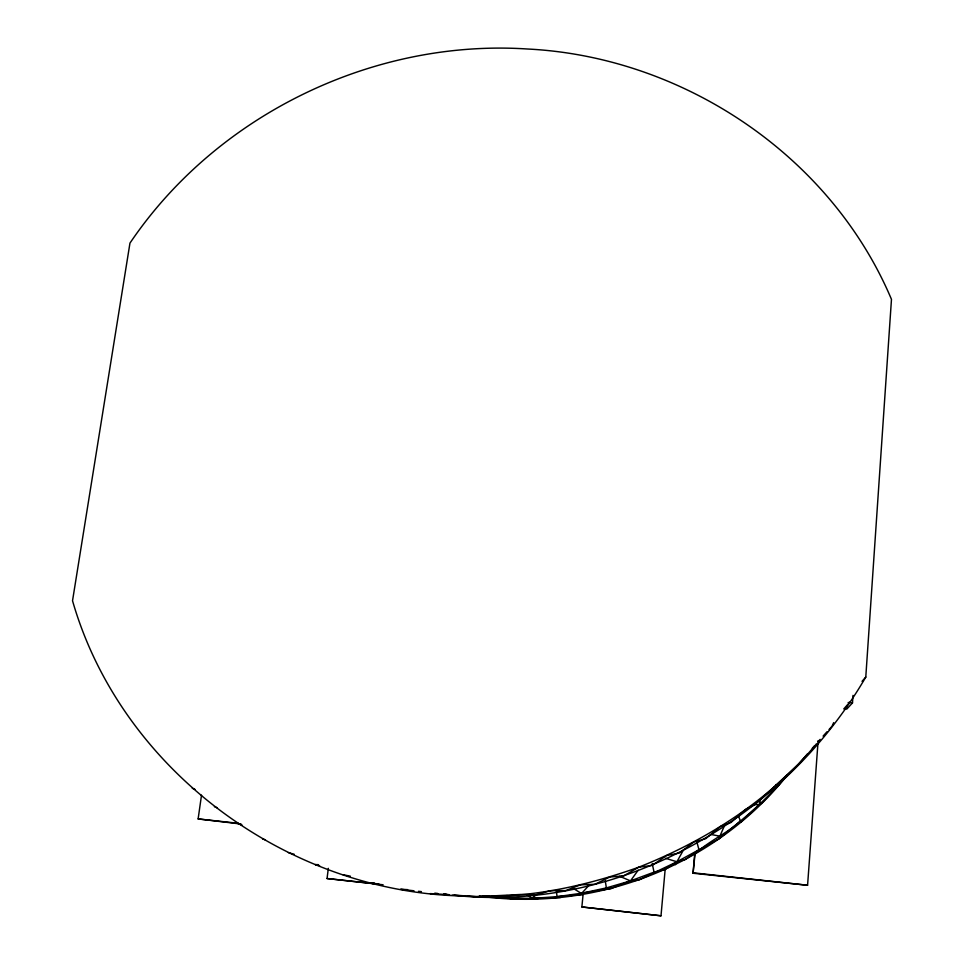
<?xml version="1.0" encoding="UTF-8"?>
<svg xmlns="http://www.w3.org/2000/svg" width="964" height="964" viewBox="0 0 964 964"><rect width="100%" height="100%" fill="white"/><g stroke="black" fill="none" stroke-linecap="round" stroke-linejoin="round"><path stroke-width="1.45" d="M865.78 677.077L891.471 299.358C830.643 155.373 682.753 56.743 527.525 49.007C373.152 38.813 216.635 114.812 129.959 243.109L72.529 600.765C120.958 769.356 286.115 890.989 460.19 895.93C623.877 910.691 784.298 817.291 865.78 677.077L862.033 681.343M849.778 702.178L843.801 708.914L846.802 709.07L852.489 702.913L853.007 695.393M694.755 853.453L693.056 873.239L807.579 885.253L818.123 740.677M693.056 873.239L695.008 854.128C708.275 841.15 726.434 833.944 740.195 821.244C757.126 807.169 773.297 792.095 787.323 775.092C715.541 865.311 596.114 911.679 482.229 896.424L479.337 896.002M572.953 888.23L583.087 894.484L581.87 906.967L661.003 915.8L665.256 868.335M383.118 884.783L327.049 878.529L328.338 868.335M241.096 824.039L198.126 818.93L201.512 795.167M760.729 799.108L759.114 804.892L740.858 821.991L738.4 815.93M661.003 915.8L581.87 906.967M503.316 896.05L507.064 898.303L532.032 898.388L556.999 896.677L581.822 893.182L606.356 887.904L630.48 880.891L638.517 880.204L676.921 861.768L718.638 839.017L723.976 826.823M833.667 722.651L832.028 726.229L829.052 729.519M675.258 864.732L683.295 850.272M638.168 870.203L630.48 880.891L611.104 888.555L581.822 893.182L588.727 885.615M816.544 743.726C770.067 800.108 706.19 840.536 638.614 867.239C579.111 888.531 515.33 901.099 452.08 895.074M784.949 776.972L776.779 787.251L761.512 803.181L759.114 804.892L754.667 804.494M807.422 753.92L798.674 764.018L754.993 804.591L745.305 809.555L730.989 822.509L720.192 826.606L705.72 838.68L693.96 841.958L679.331 853.019L666.714 855.526L651.965 865.455L638.614 867.239L623.78 875.89L609.802 877.023L594.933 884.289L580.412 884.856L565.603 890.603L550.601 890.676L535.936 894.785L520.524 894.471L476.3 896.737L467.42 896.062M812.278 748.305L814.231 746.064M818.123 741.581L820.111 739.388M823.087 736.098L827.064 731.712M536.454 894.568L532.032 898.388L527.127 894.905M718.638 839.017L740.195 821.244M697.032 842.596L698.984 849.766L685.223 859.599L676.921 861.768L665.124 869.528L654.038 872.155L630.48 880.891L619.695 876.3M556.445 891.025L556.999 896.677L583.087 894.484M318.216 864.636L315.228 864.588L319.602 865.624M374.333 883.084L371.477 882.952L378.876 884.121M407.603 889.639L400.602 889.266L413.978 890.784M430.221 893.604L449.634 894.725M490.905 896.906L482.229 896.424L514.981 898.713L505.076 897.954M454.08 895.062L462.973 895.725M492.351 896.978L502.244 897.737M327.049 878.529L378.683 884.169M848.163 702.491L852.489 702.913M446.669 894.496L443.741 894.062L449.381 894.785M198.126 818.93L238.445 823.316M693.405 872.83L807.579 885.253M418.436 891.29L421.413 891.628M434.788 893.146L437.752 893.483M611.104 888.555L606.356 887.904L605.272 880.795M485.35 895.954L489.543 896.568M711.384 834.535L720.12 836.234M342.967 874.71L350.33 876.168M556.999 896.677L560.47 897.472L532.032 898.388L537.719 898.882L507.064 898.303L506.944 895.496M288.381 852.646L294.165 854.225M665.642 858.309L676.921 861.768M262.545 838.957L265.401 839.837M237.843 823.605L242.085 825.039M214.382 806.687L217.177 807.712M192.27 788.287L195.017 789.371M775.695 784.612L776.779 787.251M652.23 863.575L654.038 872.155"/></g></svg>
